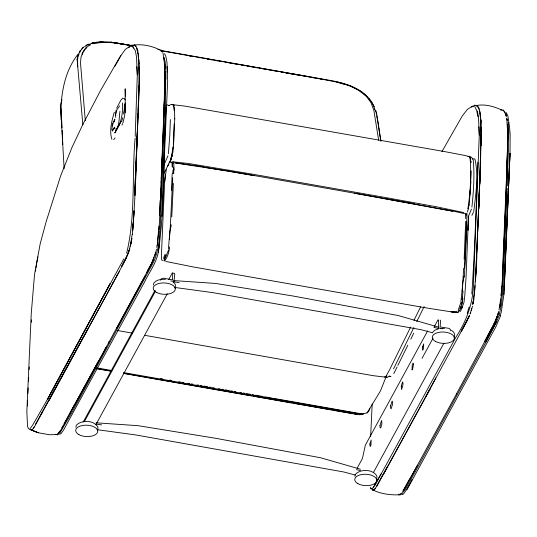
<?xml version="1.0" encoding="UTF-8"?>
<svg xmlns="http://www.w3.org/2000/svg" width="537" height="537" viewBox="0 0 537 537"><rect width="100%" height="100%" fill="white"/><g stroke="black" fill="none" stroke-linecap="round" stroke-linejoin="round"><path stroke-width="0.81" d="M507.143 166.436L507.64 138.761M164.98 68.139L164.96 78.657L164.564 63.816M507.814 138.788L507.834 128.289M480.38 161.912L478.756 209.289L480.561 161.939L481.085 134.035L479.716 183.855L475.426 281.589L476.091 271.064M481.172 145.453L481.28 133.968M504.686 227.963L507.109 166.128L507.774 133.861L506.465 188.413L503.404 260.291M173.834 170.108L173.686 167.222L173.746 173.585L173.048 173.518L173.834 170.108L173.874 163.235M77.127 59.573L82.859 124.853M138.747 101.433L139.305 73.784M125.383 103.03L125.188 112.743L125.175 88.806L125.396 96.633M160.61 200.059L163.55 128.202L164.832 78.375M465.68 221.452L464.149 259.176M466.559 221.613L464.565 268.352M172.86 173.424L172.948 169.947M122.463 102.936C123.08 113.629 121.214 124.248 114.643 132.975L115.791 131.988M137.727 51.861C140.298 71.126 138.761 90.652 138.291 110.011M174.747 118.67L174.048 134.693M139.07 85.531C136.801 135.163 136.526 184.95 132.377 234.454M135.129 138.069C131.719 176.297 135.801 215.659 126.631 253.189M135.19 136.405L137.311 74.945L136.539 57.11L135.358 50.894L132.867 46.303M170.357 119.543L169.82 135.123L168.39 153.71M27.441 405.925L27.649 400.226M138.573 101.406L134.941 195.441M166.074 107.326C163.127 155.576 165.235 204.355 158.314 252.269C156.227 263.217 149.185 272.306 144.453 282.173L63.541 430.063L60.996 433.648L59.62 434.326M479.89 183.882L480.702 161.664M138.163 113.334L134.626 195.663L137.633 123.879M467.989 229.641L468.499 216.236L466.035 277.575L464.854 294.786L463.988 302.432L460.464 311.547M31.314 322.314L31.415 319.851M172.713 177.814L170.424 224.835L168.41 249.128M477.93 162.14C476.205 206.06 474.795 250.067 471.835 293.893M477.339 111.018L478.514 117.234L479.273 135.069L473.533 282.006C473.379 302.103 467.062 320.139 456.081 336.907L375.578 484.213L372.55 488.549L370.483 488.757L370.436 487.2M477.635 233.414L475.426 281.589M477.735 230.91L479.575 184.117L476.708 255.686M164.262 105.984L164.913 89.8L164.752 64.104M507.626 150.219L502.343 275.709M507.109 166.128L507.767 149.93M158.986 229.863L159.811 215.364M504.512 232.145L502.149 286.154M507.264 188.406L503.062 287.194L501.545 303.929L499.121 315.326L496.839 321.173L486.193 341.586L414.799 472.54L405.22 489.429L401.81 493.825M507.371 185.896L508.787 132.464L508.143 122.443M499.907 315.877L501.182 312.547L503.874 294.558L510.009 153.273L510.15 133.921L509.485 126.625L507.868 115.858L506.136 112.528M504.706 279.394L510.009 153.273L503.874 294.558M160.65 191.32L160.758 188.809M161.201 178.754L164.772 90.088L162.013 163.698M160.435 200.026L162.449 153.354M166.289 169.645L164.617 182.184L161.436 254.363L161.469 259.009L161.872 260.217L163.329 260.391M97.7 430.795L97.868 427.11C93.995 419.981 81.577 419.639 76.254 425.324L75.892 427.277M124.51 103.97L124.235 109.931L123.342 114.052M173.391 139.915L174.116 124M171.431 190.507L172.182 173.834M173.384 183.486L171.773 216.914M175.25 288.544L175.418 284.858L174.458 282.912M376.746 479.856L376.914 476.165C373.04 469.036 360.629 468.694 355.306 474.386L354.944 476.339M450.355 330.805L450.415 329.577L449.147 328.382L440.132 326.932L440.562 320.77L440.152 320.099M454.302 337.605L454.47 333.913L453.503 331.973L451.335 330.275M476.191 271.239L476.89 255.719M160.758 190.494L160.832 188.823M161.107 182.956L161.892 166.208M161.798 216.471L167.672 80.704L167.007 62.621L165.785 56.21L164.537 53.66M370.644 436.406L372.175 404.059M470.284 189.621L469.855 195.253M470.634 182.211L471.171 170.941M502.538 275.877L501.793 291.249L500.873 299.19M27.884 393.708L28.186 387.875M28.535 381.203L28.709 377.867M29.146 369.53L29.273 367.026M159.012 226.077L157.341 242.999L158.999 231.031M464.317 276.911L466.21 242.335L466.975 213.605M467.982 230.621L468.311 224.278M470.929 181.499L469.13 205.443M475.849 271.319L474.661 291.168M134.035 210.766L133.189 225.298M460.874 301.599L462.458 287.416L463.679 268.191M115.603 117.294L115.744 114.945M115.838 113.381L116.026 110.246M133.263 223.291L132.686 230.789M133.478 220.022L134.069 211.041M173.297 148.044L174.183 134.948M124.846 112.676L124.624 115.905L122.926 122.939M124.953 111.065L125.289 106.219M173.29 144.379L173.605 139.748M61.191 119.979C61.292 113.267 59.493 106.131 62.044 99.674M468.72 206.564L468.868 204.577M474.413 294.706L474.641 291.732M169.35 239.663L170.021 231.138L171.316 224.996L170.424 224.835M462.142 291.114L462.82 282.569L464.109 276.427L463.223 276.266M501.075 295.424L501.793 286.295M132.585 230.668L133.324 221.492M169.531 246.872C169.363 251.752 167.504 257.055 164.664 261.029L164.423 260.801M501.175 295.545L501.531 291.336M172.887 146.802L171.927 155.072M462.438 296.484L462.129 299.747L463.028 291.276M164.617 182.184L165.362 174.733M473.721 298.934L475.064 285.684M172.867 152.602L173.478 146.782M173.196 282.905L173.981 281.455L174.78 274.038L174.364 273.373L172.29 273.004L168.766 279.468M119.952 111.32C118.838 117.892 119.885 125.175 115.596 130.827L119.261 124.275M499.719 306.963L499.94 305.09L499.618 306.661M61.158 103.977C62.473 86.269 66.81 68.374 78.073 54.197M473.856 298.881L473.191 303.331M157.26 245.55L157.583 243.006M471.909 207.074C473.567 191.474 474.654 175.539 473.231 159.925M131.867 238.475L131.196 242.925M132.176 234.354L130.457 245.1L131.055 242.241L129.263 249.953L127.141 255.605L121.684 266.392L127.491 255.001M131.827 238.535L130.384 246.235M473.292 302.68L473.815 298.948M499.558 306.949L500.672 299.082M115.435 115.448L116.563 110.286L119.623 105.923M500.961 299.787L499.705 307.627M158.314 252.269L159.57 243.838L158.482 248.06M35.516 271.138L35.764 269.487M36.019 267.835L36.764 262.882M474.158 294.739L472.701 304.432L473.043 302.646M77.039 59.909L77.697 56.123M156.717 247.376L157.153 244.912M472.99 303.257L473.426 300.787M153.448 285.026L153.81 283.073C156.482 279.535 161.389 279.186 165.477 279.314M36.912 262.13L37.919 256.861M473.748 211.585C475.769 194.313 478.823 175.995 474.889 158.925L472.177 159.019M461.317 304.15L461.713 302.19M498.967 309.795L499.289 308.231M467.888 208.759C470.452 192.024 471.506 174.767 470.023 157.898M172.377 155.146L170.316 160.261L172.256 153.32M156.489 249.181L154.938 255.545M171.988 156.804L172.216 155.817M472.513 306.204L471.332 310.373M129.712 249.047L127.584 254.994M461.78 304.164L462.84 298.525C461.995 303.244 461.692 308.52 458.336 312.252L450.979 311.789L427.15 308.07L193.28 266.956L165.745 261.425M460.827 302.438L458.168 310.446M114.26 121.476L114.878 119.14L112.696 123.47L111.83 129.826L112.522 130.431L114.515 127.081L115.133 128.987M498.443 313.225L496.007 320.126M121.59 121.597L122.731 117.717M497.933 313.97L498.672 311.447M471.775 308.654L470.184 313.554M467.203 313.353L469.15 306.916M128.182 253.283L129.779 248.282M155.502 252.806L152.427 261.754M468.136 208.732L468.626 207.228M500.598 315.622L495.852 326.791L406.892 489.872M77.61 56.459L80.248 50.364M167.953 155.764L164.154 164.557M471.459 209.121L468.022 217.163M496 319.669L498.591 312.561M461.887 308.386L462.558 306.479M493.953 323.845L497.51 315.387M114.3 112.26C111.783 120.738 109.092 130.827 111.911 139.365M165.094 254.189L163.503 258.304M459.773 308.963L460.793 306.117M171.578 158.536L170.007 162.308M470.11 313.937L470.734 312.245M467.23 212.021L468.472 208.866M385.962 377.061L380.532 390.795L367.234 412.658M369.852 408.543L368.859 411.027L367.093 413.06M164.094 259.143L165.765 255.028M154.126 256.995L151.87 262.459M496.43 318.421L497.148 316.716M122 125.108L122.617 123.664M126.141 257.935L127.229 255.424M79.06 54.083L78.113 56.224L77.543 59.647L77.771 66.776M79.691 52.66L80.644 50.518L83.524 47.014L81.658 49.102M152.481 261.647L153.22 259.982M468.969 316.857L469.492 315.689M169.222 162.671L171.35 158.569M468.15 318.072L469.492 315.219M163.631 174.277L169.853 161.516M495.356 321.77L487.958 335.961M393.534 368.899L413.819 327.583M416.766 321.576L424.143 306.553M410.63 327.1L389.573 369.832L385.512 377.115M413.96 320.354L420.612 306.862M393.789 373.671L397.118 366.919M397.857 365.422L407.852 345.157M410.812 339.156L413.779 333.155M471.895 215.337L473.379 212.337M461.458 331.309L468.942 317.092M119.268 125.168L121.134 121.429M111.985 125.866L113.106 123.631M113.851 122.141L114.596 120.65M495.242 321.676L495.98 320.213M441.958 151.575L462.142 116.193L467.311 109.474L472.11 106.313M461.102 331.242L468.586 317.025M116.643 108.172L120.845 100.197L122.651 98.251L124.04 98.392L125.349 99.895M495.121 324.442L496.839 321.173L485.837 341.975M484.562 341.478L494.476 322.804M112.434 283.737L113.22 282.287M116.73 275.77L117.516 274.32M125.718 259.109L126.497 257.666M467.613 319.77L383.223 474.695M125.598 259.666L48.988 400.595M151.327 264.191L74.71 405.12M425.572 397.018L435.896 377.947M123.866 258.807L47.531 399.206L32.804 424.854L30.2 428.519M146.769 272.38L152.629 261.553L147.406 270.917M456.376 394.051L492.308 327.637M167.685 166.202L168.893 163.98M119.442 271.339L34.026 427.586M106.42 347.016L59.748 432.11M116.804 327.939L145.165 275.864M83.168 422.136L154.925 290.517M160.536 280.227L161.342 278.75L163.57 278.173L172.572 279.891L172.706 273.675L172.29 273.004M84.289 421.773L155.643 290.893M96.036 424.425L167.275 293.759M427.647 330.906L365.341 445.18L362.441 458.47L357.105 468.264M434.164 326.919L438.078 319.737L438.487 320.401L438.608 327.979L437.816 329.429M422.028 358.38L433.077 338.115M373.363 472.594L443.918 343.183M87.793 328.933L35.422 424.391M97.935 361.958L63.957 423.941M105.131 348.802L105.93 347.345M108.326 342.955L109.125 341.498M430.063 389.164L376.987 486.005M456.564 393.822L403.488 490.664M383.25 474.171L387.137 467.103M409.724 479.353L417.504 465.217M41.235 414.215L42.396 412.094M70.072 413.081L74.737 404.596M376.833 485.515L383.056 474.406M402.622 491.422L409.556 479.064M459.054 310.601L457.833 312.359M61.95 427.492L62.755 426.069M374.745 484.971L381.028 473.882M412.255 479.373L405.965 490.462L403.415 494.053L402.468 494.604L401.696 494.241M114.757 66.494L120.885 55.7M376.806 485.972L374.464 489.717M466.525 215.069L466.418 214.236M83.114 52.398L81.02 57.063L80.483 62.923L85.302 120.59M33.254 428.291L34.126 426.915M60.285 430.748L57.66 434.399M164.295 260.458L168.443 250.242M386.358 377.008L386.922 376.155M82.859 52.895L81.986 54.19C83.336 50.035 86.544 46.451 90.639 44.813M83.725 51.592L84.598 50.297M85.9 48.35L86.772 47.055L84.242 50.599M386.184 376.759L386.835 375.793M112.3 131.102L114.616 127.705M59.654 433.372L71.971 412.275L152.609 263.862C158.616 252.511 159.234 239.448 160.234 226.923C162.026 175.525 165.993 124.114 165.658 72.676M59.943 431.043L58.083 433.768L56.909 434.379M33.663 428.009L31.864 430.197M59.392 432.533L57.587 434.722M113.763 139.734L115.113 137.848M373.087 487.348L375.578 484.213M375.269 488.348L374.168 489.637L372.772 489.851M400.669 494.295L401.77 493.006M432.856 332.135L434.5 330.403L437.225 329.114M128.524 47.726L129.618 46.585L128.618 47.504M401.314 493.436L399.347 494.866M166.04 105.923L167.289 104.843L169.296 105.715M168.396 105.762L171.102 104.5L185.265 106.165L445.119 151.682L465.337 155.562L471.553 157.301L472.688 159.053M32.354 429.244L31.717 429.721L30.656 429.526M84.504 46.813L86.229 45.544M171.525 104.581L171.941 104.547M472.466 106.339L473.406 105.729M130.478 45.867L132.082 44.98M86.021 45.336L88.605 44.074M86.229 45.497L87.766 44.746M471.385 107.105C482.085 102.413 494.745 106.333 504.726 111.468M88.263 44.98L89.766 44.303M468.029 156.603L469.043 156.166M363.616 413.913L362.099 414.564L358.414 414.725L123.389 373.403M474.372 105.359L475.104 105.057M89.397 44.276L91.914 43.356M57.016 434.963L57.54 434.789M500.571 110.105L501.598 109.783M157.791 49.733L158.925 49.391M366.959 412.799L363.589 413.765L358.87 413.369L273.803 398.4M91.491 43.195L95.076 42.457M372.631 490.093L373.873 489.845M372.987 490.16L374.229 489.912M92.679 43.222L94.217 42.967M95.747 42.712L101.963 42.148M131.995 45.578L133.854 45.289M92.33 42.94C105.319 40.04 118.502 43.39 131.323 45.464M93.787 43.759C106.232 40.778 118.845 43.383 131.169 45.625M132.458 45.276C142.164 43.692 152.179 45.873 160.838 50.377M57.895 434.527L49.505 434.742L38.187 432.755L29.958 429.405L38.187 432.755L30.737 429.754M440.709 328.409L444.522 328.375M400.696 494.778C391.104 495.201 381.404 494.248 372.718 489.858M99.513 42.054L103.681 42.154M173.391 162.08L174.089 162.114M456.437 312.104L450.979 311.789L455.081 312.292M399.468 494.55L400.448 494.624M174.995 162.738L203.221 166.759M172.075 104.668L173.176 104.775L174.25 110.776M175.418 163.02L225.728 170.699M362.267 414.349L123.443 372.557M173.673 280.582L215.72 283.449L293.303 296.062L398.165 315.521L437.984 326.979M96.13 422.82L138.17 425.687L215.76 438.299L320.616 457.766L360.441 469.224M432.741 332.812L421.344 329.752L213.35 292.712L174.693 287.436M355.199 475.05L343.801 471.989L135.801 434.95L97.143 429.681M170.753 281.012L173.981 281.455M173.565 281.844L179.116 282.616M96.016 424.089L101.574 424.854M114.032 42.994L115.69 43.222M117.348 43.457L123.047 44.303M123.409 44.182L110.629 42.134L130.417 45.363M286.349 73.092L299.565 75.24M203.221 167.007L254.001 175.619M225.721 170.538L414.631 203.785M123.852 44.443L126.262 44.86M127.866 45.142L129.477 45.423M189.192 55.882L190.85 56.177M198.281 57.479L199.932 57.768M207.369 59.07L209.021 59.359M210.672 59.647L212.33 59.943M216.458 60.661L218.109 60.956M219.761 61.245L221.412 61.533M225.547 62.258L227.198 62.547M228.849 62.836L230.501 63.124M232.159 63.413L236.287 64.138M237.938 64.427L239.589 64.722M241.241 65.011L245.375 65.736M247.027 66.024L248.678 66.313M250.329 66.601L254.464 67.326M256.115 67.615L257.767 67.904M259.418 68.192L261.069 68.488M262.721 68.776L266.855 69.501M268.507 69.79L270.158 70.079M271.809 70.367L275.944 71.092M277.595 71.381L279.247 71.669M280.898 71.958L282.549 72.253M284.207 72.542L288.335 73.267M289.987 73.556L291.638 73.844M293.289 74.133L297.424 74.858M160.925 50.478L332.416 80.798C348.547 83.873 367.268 90.256 373.967 106.749M161.59 50.861L310.842 77.1L340.243 82.745L350.171 85.86L358.736 90.391L366.194 96.204L370.939 102.547L373.833 110.226L378.645 140.238M117.261 330.463L132.129 333.094M144.52 335.283L373.363 375.705L387.519 377.377L389.231 376.195L390.755 376.471M160.65 378.498L162.302 378.786M169.739 380.095L171.39 380.384M178.821 381.693L180.472 381.982M182.124 382.27L183.775 382.566M187.91 383.29L189.561 383.579M191.212 383.874L192.864 384.163M196.992 384.888L198.643 385.177M200.294 385.472L201.946 385.761M203.597 386.049L207.732 386.781M209.383 387.07L211.034 387.358M212.686 387.647L214.337 387.942M218.465 388.667L220.116 388.956M221.768 389.251L223.419 389.54M225.07 389.828L229.205 390.553M230.856 390.849L232.508 391.137M234.159 391.426L235.81 391.721M239.938 392.446L241.59 392.735M243.241 393.024L244.892 393.319M246.543 393.608L250.678 394.333M252.33 394.628L253.981 394.917M255.632 395.205L263.063 396.514M264.714 396.803L272.152 398.112M97.022 367.912L111.884 370.523M97.512 368.664L110.723 370.986M124.765 373.457L251.96 395.816M253.612 396.105L291.611 402.79M293.262 403.079L322.166 408.16M323.818 408.449L331.255 409.758M332.906 410.046L340.337 411.355M341.988 411.644L352.728 413.53M354.38 413.826L357.682 414.403M96.177 368.624L111.018 371.228M354.286 193.213L452.765 211.249M299.075 75.146L300.686 75.442M302.304 75.73L306.338 76.469M307.949 76.757L309.56 77.053M311.178 77.348L315.212 78.08M316.823 78.368L318.434 78.664M320.052 78.959L321.663 79.248M386.445 198.865L451.617 210.934M477.319 105.903L476.279 105.708L478.044 107.011M438.608 327.979L442.629 328.845M433.983 327.422L437.984 328.282M356.434 469.667L360.441 470.526M336.719 82.154L345.009 84.591M451.59 210.766L464.572 213.659M463.914 212.585L436.709 206.832L386.184 197.67L253.793 174.397L188.48 163.496L172.035 161.751L172.296 167.229L172.357 162.993L170.531 162.093M389.473 376.081L390.876 376.551M457.571 312.541L457.215 312.272M345.264 84.376L350.346 86.155M134.297 44.873L134.888 45.088M384.767 376.867L385.378 377.108M351.01 86.437L356.373 88.887M502.88 109.843L503.538 110.145M29.313 429.003L28.548 428.64L27.528 426.452L26.85 411.355L31.247 313.601L34.543 274.36L40.188 243.805L46.115 221.841L60.688 175.76L71.992 147.406L83.181 123.765L100.238 91.095L119.744 57.237L125.336 49.404L129.988 46.202L132.767 46.887L133.639 48.229M159.999 50.048L162.053 51.995M359.81 90.8L361.784 92.089M363.428 93.411L367.14 96.835M135.002 45.853L135.666 46.504M385.472 377.189L385.056 376.779L385.492 377.504M477.353 105.648L477.937 106.266M161.073 49.981L162.187 51.424M368.697 98.412L372.329 103.158L374.202 106.823M456.477 312.319L456.208 311.749M477.453 106.467L478.259 107.608M504.028 111.24L504.968 112.589M55.888 434.131L56.177 434.581M135.727 45.806L136.465 46.954M173.431 104.708L174.203 105.95M469.318 156.697L470.103 158.147M469.895 156.656L470.607 158.006M474.936 107.044L476.668 110.374L477.883 116.63M398.676 494.027L399.038 494.738M136.331 47.531L138.076 53.552M371.342 488.247L371.946 489.522M374.423 108.615L376.021 112.058M478.548 107.145L479.299 109.038M466.109 213.431L466.465 214.29M504.471 111.615L505.988 115.354M478.702 108.414L479.93 112.226L480.971 121.973L479.971 113.495M465.29 213.37L465.941 214.914L465.827 214.585M137.029 48.068L137.875 50.847M373.94 106.977L374.705 109.313M162.798 52.754L163.335 54.445M173.619 105.017L173.887 105.903M507.176 119.274L507.66 120.859M164.067 58.177L165.248 62.124L165.503 68.615M505.82 113.696L506.344 115.515M505.565 113.938L506.378 116.858M375.692 110.253L376.867 114.945L380.948 141.251M479.514 110.125L480.534 115.26M137.506 50.028L137.881 51.653M163.188 54.982L163.778 57.587M376.142 112.992L376.444 114.374M138.21 53.572L138.526 55.15M376.726 115.811L377.383 119.529M172.988 163.073L173.068 163.584M377.511 119.738L380.72 140.862M506.874 118.234L507.096 119.811M163.966 57.486L164.268 59.6M163.812 57.989L164.107 60.077M506.72 118.731L507.7 133.116M471.023 161.1L471.184 162.597M164.013 59.808L164.624 66.387M470.459 158.442L470.613 160.281M138.371 55.633L138.7 59.99M480.373 115.737L481.219 134.317L480.984 123.98M174.424 107.017L174.74 118.919M136.76 66.642L137.311 74.945M507.599 124.275L507.874 133.854M481.018 119.764L481.246 123.799M139.036 59.842L139.251 63.655M60.661 107.709L64.125 168.719M478.883 126.792L479.273 135.069M167.02 66.413L167.269 71.985M60.97 104.574L61.5 116.227M61.688 120.389L62.024 127.873M62.138 130.37L62.775 144.52M139.009 67.145L139.237 74.133L138.996 63.829M465.673 214.941L465.7 218.666M165.812 71.428L165.873 79.308M480.991 127.309L481.031 145.742M160.241 200.536L159.576 215.619L160.281 200.543M369.845 444.106L370.174 446.569L370.96 445.267L371.174 439.971L369.845 444.106M379.995 425.385L379.907 427.318L380.713 427.955L381.921 423.854L381.659 420.431L379.995 425.385M390.634 405.757L390.54 407.932L391.131 408.845L392.56 404.24L392.661 402.025L392.104 401.085L390.634 405.757M401.273 386.143L401.555 389.54L402.831 385.499L402.992 382.908L402.535 381.908L401.273 386.143M413.45 364.106L412.752 368.53L412.02 370.02L412.295 364.489L413.081 363.113L413.45 364.106M422.552 346.969L422.424 349.701L422.82 350.164L423.545 348.291L423.68 343.908L422.552 346.969M110.004 283.811L47.531 399.206L110.004 283.811M156.415 292.356A11.029 5.679 2.6 0 0 174.887 290.497A11.029 5.679 2.6 0 0 161.496 283.033A11.029 5.679 2.6 0 0 156.415 292.356M435.46 341.418A11.029 5.679 2.6 0 0 453.94 339.559A11.029 5.679 2.6 0 0 440.541 332.094A11.029 5.679 2.6 0 0 435.46 341.418M78.858 434.608A11.029 5.679 2.6 0 0 97.338 432.748A11.029 5.679 2.6 0 0 83.94 425.291A11.029 5.679 2.6 0 0 78.858 434.608M357.911 483.669A11.029 5.679 2.6 0 0 376.383 481.81A11.029 5.679 2.6 0 0 362.992 474.346A11.029 5.679 2.6 0 0 357.911 483.669"/></g></svg>
